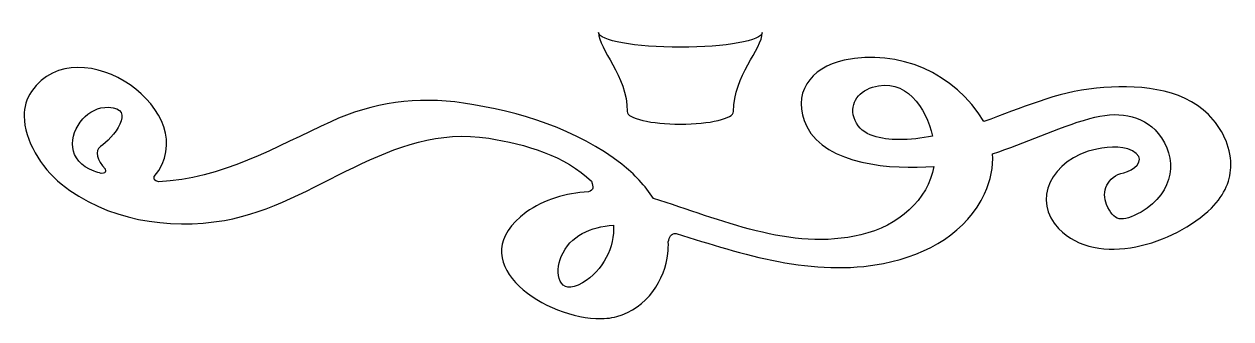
# Model space of a CAD drawing. Header units: centimetres. Extents: x -5.04 to 0.68, y 1.91 to 3.31.
import ezdxf

# ---------------------------------------------------------------- set-up
doc = ezdxf.new("R2010")
doc.units = ezdxf.units.CM
doc.header["$MEASUREMENT"] = 0
doc.layers.add('Layer 1', color=7, linetype='Continuous')

msp = doc.modelspace()

# ---------------------------------------------------------------- linework, layer by layer
at = {"layer": 'Layer 1', "color": 253}
for points, knots in [([(0.67495, 2.64348), (0.67508, 2.57334), (0.64815, 2.50161), (0.58311, 2.43787), (0.58311, 2.43787), (0.4088, 2.26687), (0.04272, 2.15164), (-0.14079, 2.34053), (-0.14079, 2.34053), (-0.26618, 2.46959), (-0.1827, 2.67078), (0.04003, 2.71735), (0.04003, 2.71735), (0.10123, 2.73016), (0.18111, 2.73539), (0.22728, 2.69661), (0.22728, 2.69661), (0.27009, 2.66068), (0.21413, 2.61575), (0.16772, 2.60528), (0.16772, 2.60528), (0.08856, 2.58745), (0.0608, 2.51429), (0.0866, 2.45441), (0.0866, 2.45441), (0.12049, 2.37583), (0.15637, 2.36572), (0.24969, 2.41906), (0.24969, 2.41906), (0.41124, 2.51135), (0.42334, 2.68084), (0.33108, 2.79112), (0.33108, 2.79112), (0.25321, 2.88423), (0.13481, 2.89857), (0.00657, 2.862), (0.00657, 2.862), (-0.15176, 2.81684), (-0.29868, 2.74579), (-0.45341, 2.69441), (-0.45341, 2.69441), (-0.45018, 2.63459), (-0.46122, 2.57106), (-0.49154, 2.50576), (-0.49154, 2.50576), (-0.57412, 2.32767), (-0.75718, 2.21686), (-0.96938, 2.17537), (-0.96938, 2.17537), (-1.30305, 2.11012), (-1.63711, 2.21768), (-1.95149, 2.3175), (-1.95149, 2.3175), (-1.95149, 2.3175), (-1.95149, 2.3175), (-1.95149, 2.3175), (-1.95149, 2.3175), (-1.98014, 2.3175), (-1.98409, 2.29993), (-1.98959, 2.27736), (-1.98959, 2.27736), (-1.98872, 2.25953), (-1.98911, 2.2414), (-1.99112, 2.22294), (-1.99112, 2.22294), (-2.00416, 2.10152), (-2.0892, 1.96272), (-2.23345, 1.92351), (-2.23345, 1.92351), (-2.26306, 1.91544), (-2.29679, 1.91269), (-2.33262, 1.91449), (-2.33262, 1.91449), (-2.59601, 1.92783), (-2.97326, 2.18884), (-2.66205, 2.41791), (-2.66205, 2.41791), (-2.57868, 2.47929), (-2.47507, 2.50776), (-2.36789, 2.51443), (-2.36789, 2.51443), (-2.36789, 2.51443), (-2.36794, 2.51462), (-2.36794, 2.51462), (-2.36794, 2.51462), (-2.3418, 2.52243), (-2.34283, 2.53737), (-2.35389, 2.56449), (-2.35389, 2.56449), (-2.47457, 2.68543), (-2.66864, 2.74115), (-2.8399, 2.76843), (-2.8399, 2.76843), (-3.30948, 2.84315), (-3.65704, 2.45477), (-4.09209, 2.37941), (-4.09209, 2.37941), (-4.35884, 2.33324), (-4.65195, 2.38071), (-4.86417, 2.552), (-4.86417, 2.552), (-4.96209, 2.63103), (-5.03927, 2.75972), (-5.04001, 2.87283), (-5.04001, 2.87283), (-5.0403, 2.9153), (-5.0298, 2.95559), (-5.00559, 2.99023), (-5.00559, 2.99023), (-4.7826, 3.30921), (-4.17588, 2.88715), (-4.42372, 2.58796), (-4.42372, 2.58796), (-4.42372, 2.58793), (-4.42367, 2.58785), (-4.42367, 2.58783), (-4.42367, 2.58783), (-4.42714, 2.57272), (-4.42513, 2.56775), (-4.40303, 2.56251), (-4.40303, 2.56251), (-4.1085, 2.57439), (-3.84592, 2.72793), (-3.58822, 2.84675), (-3.58822, 2.84675), (-3.38991, 2.93819), (-3.17968, 2.96788), (-2.96002, 2.9352), (-2.96002, 2.9352), (-2.69287, 2.89546), (-2.42072, 2.81016), (-2.20948, 2.64516), (-2.20948, 2.64516), (-2.15074, 2.59928), (-2.09828, 2.54287), (-2.05928, 2.48268), (-2.05928, 2.48268), (-1.7395, 2.38457), (-1.41081, 2.23119), (-1.07678, 2.31086), (-1.07678, 2.31086), (-0.89991, 2.35303), (-0.75812, 2.47673), (-0.73171, 2.63474), (-0.73171, 2.63474), (-0.93015, 2.61971), (-1.24278, 2.64212), (-1.33343, 2.82386), (-1.33343, 2.82386), (-1.41008, 2.97753), (-1.31631, 3.10411), (-1.15584, 3.13808), (-1.15584, 3.13808), (-0.89896, 3.19245), (-0.63194, 3.07889), (-0.49499, 2.84754), (-0.49499, 2.84754), (-0.31944, 2.91054), (-0.15085, 2.98729), (0.03791, 3.00571), (0.03791, 3.00571), (0.22436, 3.02391), (0.44061, 3.01002), (0.56872, 2.88064), (0.56872, 2.88064), (0.63217, 2.81654), (0.67477, 2.73127), (0.67495, 2.64348)], [0, 0, 0, 0, 0.0232558, 0.0232558, 0.0232558, 0.0232558, 0.0465116, 0.0465116, 0.0465116, 0.0465116, 0.0697674, 0.0697674, 0.0697674, 0.0697674, 0.0930233, 0.0930233, 0.0930233, 0.0930233, 0.1162791, 0.1162791, 0.1162791, 0.1162791, 0.1395349, 0.1395349, 0.1395349, 0.1395349, 0.1627907, 0.1627907, 0.1627907, 0.1627907, 0.1860465, 0.1860465, 0.1860465, 0.1860465, 0.2093023, 0.2093023, 0.2093023, 0.2093023, 0.2325581, 0.2325581, 0.2325581, 0.2325581, 0.255814, 0.255814, 0.255814, 0.255814, 0.2790698, 0.2790698, 0.2790698, 0.2790698, 0.3023256, 0.3023256, 0.3023256, 0.3023256, 0.3255814, 0.3255814, 0.3255814, 0.3255814, 0.3488372, 0.3488372, 0.3488372, 0.3488372, 0.372093, 0.372093, 0.372093, 0.372093, 0.3953488, 0.3953488, 0.3953488, 0.3953488, 0.4186047, 0.4186047, 0.4186047, 0.4186047, 0.4418605, 0.4418605, 0.4418605, 0.4418605, 0.4651163, 0.4651163, 0.4651163, 0.4651163, 0.4883721, 0.4883721, 0.4883721, 0.4883721, 0.5116279, 0.5116279, 0.5116279, 0.5116279, 0.5348837, 0.5348837, 0.5348837, 0.5348837, 0.5581395, 0.5581395, 0.5581395, 0.5581395, 0.5813953, 0.5813953, 0.5813953, 0.5813953, 0.6046512, 0.6046512, 0.6046512, 0.6046512, 0.627907, 0.627907, 0.627907, 0.627907, 0.6511628, 0.6511628, 0.6511628, 0.6511628, 0.6744186, 0.6744186, 0.6744186, 0.6744186, 0.6976744, 0.6976744, 0.6976744, 0.6976744, 0.7209302, 0.7209302, 0.7209302, 0.7209302, 0.744186, 0.744186, 0.744186, 0.744186, 0.7674419, 0.7674419, 0.7674419, 0.7674419, 0.7906977, 0.7906977, 0.7906977, 0.7906977, 0.8139535, 0.8139535, 0.8139535, 0.8139535, 0.8372093, 0.8372093, 0.8372093, 0.8372093, 0.8604651, 0.8604651, 0.8604651, 0.8604651, 0.8837209, 0.8837209, 0.8837209, 0.8837209, 0.9069767, 0.9069767, 0.9069767, 0.9069767, 0.9302326, 0.9302326, 0.9302326, 0.9302326, 0.9534884, 0.9534884, 0.9534884, 0.9534884, 1, 1, 1, 1]), ([(-2.18379, 2.89467), (-2.18379, 3.06697), (-2.31952, 3.18971), (-2.31952, 3.26927), (-2.31952, 3.26927), (-2.31952, 3.2308), (-2.14616, 3.19955), (-1.93196, 3.19955), (-1.93196, 3.19955), (-1.71775, 3.19955), (-1.5444, 3.23082), (-1.5444, 3.26927), (-1.5444, 3.26927), (-1.5444, 3.18971), (-1.68013, 3.06697), (-1.68013, 2.89467), (-1.68013, 2.89467), (-1.68013, 2.86176), (-1.79279, 2.8353), (-1.93199, 2.8353), (-1.93199, 2.8353), (-2.07118, 2.8353), (-2.18379, 2.86176), (-2.18379, 2.89467)], [0, 0, 0, 0, 0.1428571, 0.1428571, 0.1428571, 0.1428571, 0.2857143, 0.2857143, 0.2857143, 0.2857143, 0.4285714, 0.4285714, 0.4285714, 0.4285714, 0.5714286, 0.5714286, 0.5714286, 0.5714286, 0.7142857, 0.7142857, 0.7142857, 0.7142857, 1, 1, 1, 1]), ([(-0.73776, 2.77812), (-0.76946, 2.91306), (-0.86471, 3.05943), (-1.02245, 3.00995), (-1.02245, 3.00995), (-1.09558, 2.98701), (-1.1349, 2.92401), (-1.10497, 2.85273), (-1.10497, 2.85273), (-1.07396, 2.77883), (-0.97757, 2.76277), (-0.89878, 2.76232), (-0.89878, 2.76232), (-0.84439, 2.76206), (-0.79076, 2.76818), (-0.73776, 2.77812)], [0, 0, 0, 0, 0.2, 0.2, 0.2, 0.2, 0.4, 0.4, 0.4, 0.4, 0.6, 0.6, 0.6, 0.6, 1, 1, 1, 1]), ([(-4.70797, 2.61207), (-4.69728, 2.60823), (-4.68675, 2.60503), (-4.67619, 2.6017), (-4.67619, 2.6017), (-4.65815, 2.60178), (-4.65066, 2.60448), (-4.65619, 2.62289), (-4.65619, 2.62289), (-4.6927, 2.66403), (-4.70942, 2.70875), (-4.67871, 2.72899), (-4.67871, 2.72899), (-4.62042, 2.76735), (-4.50448, 2.91203), (-4.64048, 2.91544), (-4.64048, 2.91544), (-4.6899, 2.91668), (-4.73356, 2.89279), (-4.76259, 2.86012), (-4.76259, 2.86012), (-4.83031, 2.78387), (-4.83984, 2.65917), (-4.70797, 2.61207)], [0, 0, 0, 0, 0.1428571, 0.1428571, 0.1428571, 0.1428571, 0.2857143, 0.2857143, 0.2857143, 0.2857143, 0.4285714, 0.4285714, 0.4285714, 0.4285714, 0.5714286, 0.5714286, 0.5714286, 0.5714286, 0.7142857, 0.7142857, 0.7142857, 0.7142857, 1, 1, 1, 1]), ([(-2.24914, 2.35738), (-2.35638, 2.34873), (-2.45369, 2.30901), (-2.49679, 2.20771), (-2.49679, 2.20771), (-2.52841, 2.13334), (-2.51118, 2.01435), (-2.39614, 2.08312), (-2.39614, 2.08312), (-2.29722, 2.1422), (-2.24203, 2.25309), (-2.24914, 2.35738)], [0, 0, 0, 0, 0.25, 0.25, 0.25, 0.25, 0.5, 0.5, 0.5, 0.5, 1, 1, 1, 1])]:
    msp.add_open_spline(points, degree=3, knots=knots, dxfattribs=at)

doc.saveas('drawing.dxf')
